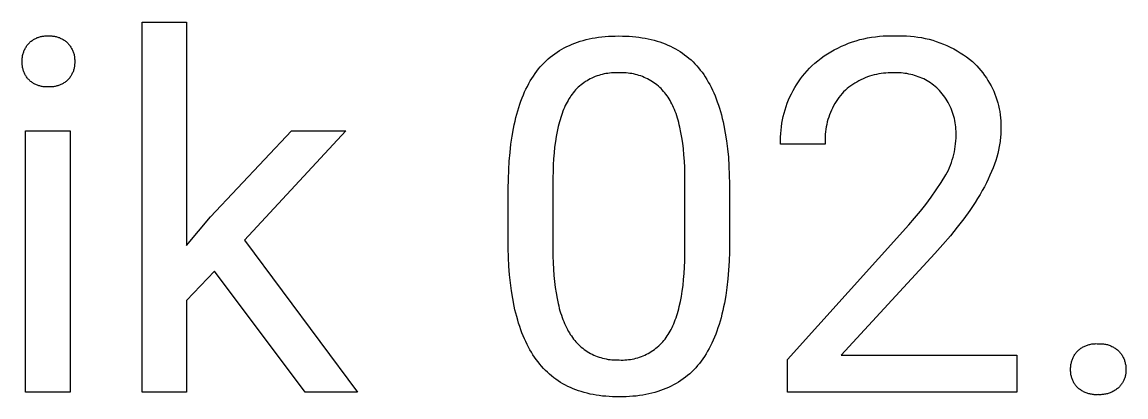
# Model space of a CAD drawing. Header units: millimetres. Extents: x 1348 to 6197, y -150 to 3238.
# Drawn here: x 5182.5 to 5298.7, y 64.2 to 103.7 of the extents above; entities that cross this region are included whole.
import ezdxf

# ---------------------------------------------------------------- set-up
doc = ezdxf.new("R2010")
doc.units = ezdxf.units.MM
doc.header["$MEASUREMENT"] = 0
doc.layers.add('Domyślny', color=7, linetype='Continuous', true_color=0x000000)

msp = doc.modelspace()

# ---------------------------------------------------------------- linework, layer by layer
at = {"layer": 'Domyślny'}
for p, q in [((5195.16, 64.73), (5195.16, 103.71)), ((5195.16, 103.71), (5199.84, 103.71)), ((5199.84, 103.71), (5199.84, 80.17)), ((5182.93, 101.08), (5182.98, 101.16)), ((5182.98, 101.16), (5183.03, 101.24)), ((5183.03, 101.24), (5183.09, 101.32)), ((5183.09, 101.32), (5183.15, 101.39)), ((5183.15, 101.39), (5183.21, 101.46)), ((5183.21, 101.46), (5183.28, 101.53)), ((5183.28, 101.53), (5183.34, 101.59)), ((5183.34, 101.59), (5183.41, 101.65)), ((5183.41, 101.65), (5183.48, 101.71)), ((5183.48, 101.71), (5183.56, 101.76)), ((5183.56, 101.76), (5183.63, 101.81)), ((5183.63, 101.81), (5183.71, 101.86)), ((5183.71, 101.86), (5183.79, 101.91)), ((5183.79, 101.91), (5183.87, 101.95)), ((5183.87, 101.95), (5183.95, 101.99)), ((5183.95, 101.99), (5184.03, 102.03)), ((5184.03, 102.03), (5184.11, 102.07)), ((5184.11, 102.07), (5184.2, 102.1)), ((5184.2, 102.1), (5184.29, 102.13)), ((5184.29, 102.13), (5184.37, 102.16)), ((5184.37, 102.16), (5184.46, 102.18)), ((5184.46, 102.18), (5184.55, 102.2)), ((5184.55, 102.2), (5184.64, 102.22)), ((5184.64, 102.22), (5184.73, 102.23)), ((5184.73, 102.23), (5184.82, 102.24)), ((5184.82, 102.24), (5184.91, 102.25)), ((5184.91, 102.25), (5185, 102.25)), ((5185, 102.25), (5185.09, 102.25)), ((5185.09, 102.25), (5185.18, 102.25)), ((5185.18, 102.25), (5185.28, 102.25)), ((5185.28, 102.25), (5185.37, 102.25)), ((5185.37, 102.25), (5185.46, 102.25)), ((5185.46, 102.25), (5185.55, 102.25)), ((5185.55, 102.25), (5185.64, 102.25)), ((5185.64, 102.25), (5185.73, 102.24)), ((5185.73, 102.24), (5185.82, 102.23)), ((5185.82, 102.23), (5185.91, 102.22)), ((5185.91, 102.22), (5186, 102.2)), ((5186, 102.2), (5186.09, 102.18)), ((5186.09, 102.18), (5186.18, 102.15)), ((5186.18, 102.15), (5186.27, 102.13)), ((5186.27, 102.13), (5186.36, 102.1)), ((5186.36, 102.1), (5186.44, 102.07)), ((5186.44, 102.07), (5186.53, 102.03)), ((5186.53, 102.03), (5186.61, 101.99)), ((5186.61, 101.99), (5186.69, 101.95)), ((5186.69, 101.95), (5186.77, 101.91)), ((5186.77, 101.91), (5186.85, 101.86)), ((5186.85, 101.86), (5186.93, 101.81)), ((5186.93, 101.81), (5187, 101.76)), ((5187, 101.76), (5187.08, 101.71)), ((5187.08, 101.71), (5187.15, 101.65)), ((5187.15, 101.65), (5187.22, 101.59)), ((5187.22, 101.59), (5187.29, 101.53)), ((5187.29, 101.53), (5187.35, 101.46)), ((5187.35, 101.46), (5187.41, 101.39)), ((5187.41, 101.39), (5187.47, 101.32)), ((5187.47, 101.32), (5187.53, 101.24)), ((5187.53, 101.24), (5187.59, 101.16)), ((5187.59, 101.16), (5187.64, 101.08)), ((5239.6, 100.99), (5239.87, 101.13)), ((5239.87, 101.13), (5240.14, 101.26)), ((5240.14, 101.26), (5240.42, 101.38)), ((5240.42, 101.38), (5240.7, 101.49)), ((5240.7, 101.49), (5240.99, 101.59)), ((5240.99, 101.59), (5241.29, 101.69)), ((5241.29, 101.69), (5241.59, 101.78)), ((5241.59, 101.78), (5241.9, 101.86)), ((5241.9, 101.86), (5242.22, 101.93)), ((5242.22, 101.93), (5242.54, 102)), ((5242.54, 102), (5242.87, 102.06)), ((5242.87, 102.06), (5243.21, 102.11)), ((5243.21, 102.11), (5243.55, 102.15)), ((5243.55, 102.15), (5243.9, 102.19)), ((5243.9, 102.19), (5244.25, 102.21)), ((5244.25, 102.21), (5244.61, 102.23)), ((5244.61, 102.23), (5244.97, 102.24)), ((5244.97, 102.24), (5245.35, 102.25)), ((5245.35, 102.25), (5245.72, 102.24)), ((5245.72, 102.24), (5246.08, 102.23)), ((5246.08, 102.23), (5246.44, 102.21)), ((5246.44, 102.21), (5246.79, 102.19)), ((5246.79, 102.19), (5247.13, 102.15)), ((5247.13, 102.15), (5247.47, 102.11)), ((5247.47, 102.11), (5247.8, 102.06)), ((5247.8, 102.06), (5248.13, 102.01)), ((5248.13, 102.01), (5248.45, 101.95)), ((5248.45, 101.95), (5248.76, 101.87)), ((5248.76, 101.87), (5249.07, 101.8)), ((5249.07, 101.8), (5249.37, 101.71)), ((5249.37, 101.71), (5249.67, 101.62)), ((5249.67, 101.62), (5249.95, 101.52)), ((5249.95, 101.52), (5250.24, 101.41)), ((5250.24, 101.41), (5250.52, 101.29)), ((5250.52, 101.29), (5250.79, 101.17)), ((5250.79, 101.17), (5251.05, 101.04)), ((5268.41, 100.98), (5268.79, 101.16)), ((5268.79, 101.16), (5269.17, 101.33)), ((5269.17, 101.33), (5269.55, 101.48)), ((5269.55, 101.48), (5269.95, 101.62)), ((5269.95, 101.62), (5270.34, 101.75)), ((5270.34, 101.75), (5270.74, 101.86)), ((5270.74, 101.86), (5271.15, 101.96)), ((5271.15, 101.96), (5271.55, 102.04)), ((5271.55, 102.04), (5271.96, 102.12)), ((5271.96, 102.12), (5272.37, 102.17)), ((5272.37, 102.17), (5272.79, 102.22)), ((5272.79, 102.22), (5273.2, 102.25)), ((5273.2, 102.25), (5273.62, 102.26)), ((5273.62, 102.26), (5274.04, 102.26)), ((5274.04, 102.26), (5274.45, 102.25)), ((5274.45, 102.25), (5274.85, 102.26)), ((5274.85, 102.26), (5275.25, 102.26)), ((5275.25, 102.26), (5275.65, 102.25)), ((5275.65, 102.25), (5276.05, 102.23)), ((5276.05, 102.23), (5276.44, 102.19)), ((5276.44, 102.19), (5276.84, 102.13)), ((5276.84, 102.13), (5277.23, 102.07)), ((5277.23, 102.07), (5277.62, 101.99)), ((5277.62, 101.99), (5278.01, 101.9)), ((5278.01, 101.9), (5278.4, 101.79)), ((5278.4, 101.79), (5278.78, 101.67)), ((5278.78, 101.67), (5279.15, 101.54)), ((5279.15, 101.54), (5279.52, 101.39)), ((5279.52, 101.39), (5279.89, 101.24)), ((5279.89, 101.24), (5280.25, 101.07)), ((5182.53, 99.92), (5182.54, 100.02)), ((5182.54, 100.02), (5182.56, 100.11)), ((5182.56, 100.11), (5182.57, 100.2)), ((5182.57, 100.2), (5182.6, 100.3)), ((5182.6, 100.3), (5182.62, 100.39)), ((5182.62, 100.39), (5182.65, 100.48)), ((5182.65, 100.48), (5182.68, 100.57)), ((5182.68, 100.57), (5182.71, 100.66)), ((5182.71, 100.66), (5182.75, 100.75)), ((5182.75, 100.75), (5182.79, 100.83)), ((5182.79, 100.83), (5182.83, 100.92)), ((5182.83, 100.92), (5182.88, 101)), ((5182.88, 101), (5182.93, 101.08)), ((5187.64, 101.08), (5187.69, 101)), ((5187.69, 101), (5187.73, 100.92)), ((5187.73, 100.92), (5187.78, 100.83)), ((5187.78, 100.83), (5187.82, 100.75)), ((5187.82, 100.75), (5187.86, 100.66)), ((5187.86, 100.66), (5187.89, 100.57)), ((5187.89, 100.57), (5187.92, 100.48)), ((5187.92, 100.48), (5187.95, 100.39)), ((5187.95, 100.39), (5187.98, 100.3)), ((5187.98, 100.3), (5188, 100.2)), ((5188, 100.2), (5188.02, 100.11)), ((5188.02, 100.11), (5188.03, 100.02)), ((5188.03, 100.02), (5188.04, 99.92)), ((5237.91, 99.83), (5238.13, 100.02)), ((5238.13, 100.02), (5238.36, 100.2)), ((5238.36, 100.2), (5238.6, 100.37)), ((5238.6, 100.37), (5238.84, 100.54)), ((5238.84, 100.54), (5239.09, 100.7)), ((5239.09, 100.7), (5239.34, 100.85)), ((5239.34, 100.85), (5239.6, 100.99)), ((5251.05, 101.04), (5251.31, 100.9)), ((5251.31, 100.9), (5251.56, 100.75)), ((5251.56, 100.75), (5251.81, 100.6)), ((5251.81, 100.6), (5252.05, 100.44)), ((5252.05, 100.44), (5252.28, 100.27)), ((5252.28, 100.27), (5252.51, 100.1)), ((5252.51, 100.1), (5252.73, 99.91)), ((5266.64, 99.9), (5266.98, 100.14)), ((5266.98, 100.14), (5267.33, 100.37)), ((5267.33, 100.37), (5267.68, 100.58)), ((5267.68, 100.58), (5268.04, 100.79)), ((5268.04, 100.79), (5268.41, 100.98)), ((5280.25, 101.07), (5280.61, 100.88)), ((5280.61, 100.88), (5280.96, 100.69)), ((5280.96, 100.69), (5281.3, 100.48)), ((5281.3, 100.48), (5281.63, 100.26)), ((5281.63, 100.26), (5281.96, 100.04)), ((5281.96, 100.04), (5282.28, 99.8)), ((5182.51, 99.64), (5182.52, 99.73)), ((5182.51, 99.54), (5182.51, 99.64)), ((5182.51, 99.45), (5182.51, 99.54)), ((5182.51, 99.36), (5182.51, 99.45)), ((5182.52, 99.27), (5182.51, 99.36)), ((5182.52, 99.83), (5182.53, 99.92)), ((5182.52, 99.73), (5182.52, 99.83)), ((5182.53, 99.18), (5182.52, 99.27)), ((5182.54, 99.09), (5182.53, 99.18)), ((5182.55, 99), (5182.54, 99.09)), ((5182.57, 98.92), (5182.55, 99)), ((5182.59, 98.83), (5182.57, 98.92)), ((5182.61, 98.74), (5182.59, 98.83)), ((5187.99, 98.83), (5187.96, 98.74)), ((5188.01, 98.91), (5187.99, 98.83)), ((5188.02, 99), (5188.01, 98.91)), ((5188.04, 99.09), (5188.02, 99)), ((5188.04, 99.92), (5188.05, 99.83)), ((5188.05, 99.18), (5188.04, 99.09)), ((5188.05, 99.83), (5188.06, 99.73)), ((5188.06, 99.36), (5188.05, 99.27)), ((5188.05, 99.27), (5188.05, 99.18)), ((5188.06, 99.73), (5188.06, 99.64)), ((5188.06, 99.64), (5188.06, 99.54)), ((5188.06, 99.54), (5188.06, 99.45)), ((5188.06, 99.45), (5188.06, 99.36)), ((5236.89, 98.77), (5237.08, 98.99)), ((5237.08, 98.99), (5237.28, 99.21)), ((5237.28, 99.21), (5237.48, 99.43)), ((5237.48, 99.43), (5237.69, 99.63)), ((5237.69, 99.63), (5237.91, 99.83)), ((5252.73, 99.91), (5252.95, 99.72)), ((5252.95, 99.72), (5253.16, 99.53)), ((5253.16, 99.53), (5253.36, 99.32)), ((5253.36, 99.32), (5253.56, 99.11)), ((5253.56, 99.11), (5253.75, 98.89)), ((5253.75, 98.89), (5253.93, 98.66)), ((5265.17, 98.58), (5265.42, 98.85)), ((5265.42, 98.85), (5265.67, 99.11)), ((5265.67, 99.11), (5265.99, 99.38)), ((5265.99, 99.38), (5266.31, 99.64)), ((5266.31, 99.64), (5266.64, 99.9)), ((5282.28, 99.8), (5282.59, 99.55)), ((5282.59, 99.55), (5282.82, 99.32)), ((5282.82, 99.32), (5283.05, 99.1)), ((5283.05, 99.1), (5283.26, 98.86)), ((5283.26, 98.86), (5283.47, 98.61)), ((5182.63, 98.65), (5182.61, 98.74)), ((5182.66, 98.57), (5182.63, 98.65)), ((5182.69, 98.48), (5182.66, 98.57)), ((5182.73, 98.4), (5182.69, 98.48)), ((5182.76, 98.32), (5182.73, 98.4)), ((5182.8, 98.24), (5182.76, 98.32)), ((5182.85, 98.16), (5182.8, 98.24)), ((5182.89, 98.08), (5182.85, 98.16)), ((5182.94, 98), (5182.89, 98.08)), ((5182.99, 97.93), (5182.94, 98)), ((5183.04, 97.85), (5182.99, 97.93)), ((5183.09, 97.78), (5183.04, 97.85)), ((5183.15, 97.71), (5183.09, 97.78)), ((5183.21, 97.65), (5183.15, 97.71)), ((5183.28, 97.58), (5183.21, 97.65)), ((5187.35, 97.65), (5187.29, 97.58)), ((5187.41, 97.71), (5187.35, 97.65)), ((5187.47, 97.78), (5187.41, 97.71)), ((5187.53, 97.85), (5187.47, 97.78)), ((5187.58, 97.93), (5187.53, 97.85)), ((5187.63, 98), (5187.58, 97.93)), ((5187.68, 98.08), (5187.63, 98)), ((5187.72, 98.16), (5187.68, 98.08)), ((5187.76, 98.24), (5187.72, 98.16)), ((5187.8, 98.32), (5187.76, 98.24)), ((5187.84, 98.4), (5187.8, 98.32)), ((5187.88, 98.48), (5187.84, 98.4)), ((5187.91, 98.57), (5187.88, 98.48)), ((5187.94, 98.65), (5187.91, 98.57)), ((5187.96, 98.74), (5187.94, 98.65)), ((5236.02, 97.51), (5236.19, 97.77)), ((5236.19, 97.77), (5236.35, 98.03)), ((5236.35, 98.03), (5236.53, 98.29)), ((5236.53, 98.29), (5236.71, 98.53)), ((5236.71, 98.53), (5236.89, 98.77)), ((5242.17, 97.64), (5242.01, 97.54)), ((5242.34, 97.73), (5242.17, 97.64)), ((5242.52, 97.82), (5242.34, 97.73)), ((5242.7, 97.9), (5242.52, 97.82)), ((5242.87, 97.97), (5242.7, 97.9)), ((5243.06, 98.04), (5242.87, 97.97)), ((5243.24, 98.1), (5243.06, 98.04)), ((5243.43, 98.15), (5243.24, 98.1)), ((5243.61, 98.2), (5243.43, 98.15)), ((5243.8, 98.25), (5243.61, 98.2)), ((5243.99, 98.28), (5243.8, 98.25)), ((5244.19, 98.31), (5243.99, 98.28)), ((5244.38, 98.33), (5244.19, 98.31)), ((5244.57, 98.35), (5244.38, 98.33)), ((5244.77, 98.36), (5244.57, 98.35)), ((5244.96, 98.36), (5244.77, 98.36)), ((5245.15, 98.36), (5244.96, 98.36)), ((5245.35, 98.35), (5245.15, 98.36)), ((5245.54, 98.36), (5245.35, 98.35)), ((5245.74, 98.36), (5245.54, 98.36)), ((5245.93, 98.36), (5245.74, 98.36)), ((5246.13, 98.35), (5245.93, 98.36)), ((5246.32, 98.33), (5246.13, 98.35)), ((5246.52, 98.31), (5246.32, 98.33)), ((5246.71, 98.28), (5246.52, 98.31)), ((5246.9, 98.25), (5246.71, 98.28)), ((5247.09, 98.2), (5246.9, 98.25)), ((5247.28, 98.15), (5247.09, 98.2)), ((5247.47, 98.1), (5247.28, 98.15)), ((5247.66, 98.04), (5247.47, 98.1)), ((5247.84, 97.97), (5247.66, 98.04)), ((5248.02, 97.89), (5247.84, 97.97)), ((5248.2, 97.81), (5248.02, 97.89)), ((5248.37, 97.73), (5248.2, 97.81)), ((5248.55, 97.63), (5248.37, 97.73)), ((5253.93, 98.66), (5254.11, 98.42)), ((5254.11, 98.42), (5254.29, 98.18)), ((5254.29, 98.18), (5254.45, 97.93)), ((5254.45, 97.93), (5254.62, 97.67)), ((5254.62, 97.67), (5254.77, 97.4)), ((5264.27, 97.43), (5264.48, 97.73)), ((5264.48, 97.73), (5264.7, 98.02)), ((5264.7, 98.02), (5264.93, 98.3)), ((5264.93, 98.3), (5265.17, 98.58)), ((5270.84, 97.64), (5270.62, 97.52)), ((5271.07, 97.74), (5270.84, 97.64)), ((5271.3, 97.84), (5271.07, 97.74)), ((5271.53, 97.93), (5271.3, 97.84)), ((5271.76, 98.01), (5271.53, 97.93)), ((5272, 98.08), (5271.76, 98.01)), ((5272.24, 98.14), (5272, 98.08)), ((5272.48, 98.2), (5272.24, 98.14)), ((5272.72, 98.25), (5272.48, 98.2)), ((5272.97, 98.29), (5272.72, 98.25)), ((5273.21, 98.32), (5272.97, 98.29)), ((5273.46, 98.34), (5273.21, 98.32)), ((5273.71, 98.36), (5273.46, 98.34)), ((5273.96, 98.36), (5273.71, 98.36)), ((5274.2, 98.36), (5273.96, 98.36)), ((5274.45, 98.35), (5274.2, 98.36)), ((5274.66, 98.36), (5274.45, 98.35)), ((5274.86, 98.35), (5274.66, 98.36)), ((5275.07, 98.35), (5274.86, 98.35)), ((5275.28, 98.33), (5275.07, 98.35)), ((5275.48, 98.31), (5275.28, 98.33)), ((5275.69, 98.28), (5275.48, 98.31)), ((5275.89, 98.24), (5275.69, 98.28)), ((5276.09, 98.2), (5275.89, 98.24)), ((5276.29, 98.15), (5276.09, 98.2)), ((5276.49, 98.1), (5276.29, 98.15)), ((5276.69, 98.03), (5276.49, 98.1)), ((5276.88, 97.96), (5276.69, 98.03)), ((5277.08, 97.89), (5276.88, 97.96)), ((5277.27, 97.8), (5277.08, 97.89)), ((5277.45, 97.72), (5277.27, 97.8)), ((5277.64, 97.62), (5277.45, 97.72)), ((5283.47, 98.61), (5283.67, 98.36)), ((5283.67, 98.36), (5283.87, 98.1)), ((5283.87, 98.1), (5284.05, 97.84)), ((5284.05, 97.84), (5284.22, 97.57)), ((5183.34, 97.52), (5183.28, 97.58)), ((5183.41, 97.47), (5183.34, 97.52)), ((5183.49, 97.41), (5183.41, 97.47)), ((5183.56, 97.36), (5183.49, 97.41)), ((5183.63, 97.31), (5183.56, 97.36)), ((5183.71, 97.26), (5183.63, 97.31)), ((5183.79, 97.21), (5183.71, 97.26)), ((5183.87, 97.17), (5183.79, 97.21)), ((5183.95, 97.13), (5183.87, 97.17)), ((5184.03, 97.09), (5183.95, 97.13)), ((5184.12, 97.06), (5184.03, 97.09)), ((5184.2, 97.03), (5184.12, 97.06)), ((5184.29, 97), (5184.2, 97.03)), ((5184.38, 96.98), (5184.29, 97)), ((5184.47, 96.95), (5184.38, 96.98)), ((5184.55, 96.93), (5184.47, 96.95)), ((5184.64, 96.92), (5184.55, 96.93)), ((5184.73, 96.9), (5184.64, 96.92)), ((5184.82, 96.89), (5184.73, 96.9)), ((5184.91, 96.89), (5184.82, 96.89)), ((5185, 96.88), (5184.91, 96.89)), ((5185.09, 96.88), (5185, 96.88)), ((5185.18, 96.88), (5185.09, 96.88)), ((5185.28, 96.89), (5185.18, 96.88)), ((5185.37, 96.88), (5185.28, 96.89)), ((5185.46, 96.88), (5185.37, 96.88)), ((5185.55, 96.88), (5185.46, 96.88)), ((5185.64, 96.89), (5185.55, 96.88)), ((5185.73, 96.89), (5185.64, 96.89)), ((5185.82, 96.9), (5185.73, 96.89)), ((5185.91, 96.92), (5185.82, 96.9)), ((5186, 96.93), (5185.91, 96.92)), ((5186.09, 96.95), (5186, 96.93)), ((5186.18, 96.98), (5186.09, 96.95)), ((5186.27, 97), (5186.18, 96.98)), ((5186.35, 97.03), (5186.27, 97)), ((5186.44, 97.06), (5186.35, 97.03)), ((5186.52, 97.1), (5186.44, 97.06)), ((5186.6, 97.13), (5186.52, 97.1)), ((5186.69, 97.17), (5186.6, 97.13)), ((5186.77, 97.21), (5186.69, 97.17)), ((5186.85, 97.26), (5186.77, 97.21)), ((5186.92, 97.31), (5186.85, 97.26)), ((5187, 97.36), (5186.92, 97.31)), ((5187.07, 97.41), (5187, 97.36)), ((5187.15, 97.47), (5187.07, 97.41)), ((5187.22, 97.52), (5187.15, 97.47)), ((5187.29, 97.58), (5187.22, 97.52)), ((5235.43, 96.35), (5235.57, 96.65)), ((5235.57, 96.65), (5235.72, 96.94)), ((5235.72, 96.94), (5235.87, 97.23)), ((5235.87, 97.23), (5236.02, 97.51)), ((5240.8, 96.56), (5240.67, 96.42)), ((5240.94, 96.7), (5240.8, 96.56)), ((5241.08, 96.84), (5240.94, 96.7)), ((5241.22, 96.97), (5241.08, 96.84)), ((5241.37, 97.09), (5241.22, 96.97)), ((5241.53, 97.21), (5241.37, 97.09)), ((5241.68, 97.33), (5241.53, 97.21)), ((5241.84, 97.44), (5241.68, 97.33)), ((5242.01, 97.54), (5241.84, 97.44)), ((5248.72, 97.54), (5248.55, 97.63)), ((5248.88, 97.43), (5248.72, 97.54)), ((5249.04, 97.32), (5248.88, 97.43)), ((5249.2, 97.21), (5249.04, 97.32)), ((5249.36, 97.09), (5249.2, 97.21)), ((5249.51, 96.96), (5249.36, 97.09)), ((5249.65, 96.83), (5249.51, 96.96)), ((5249.79, 96.7), (5249.65, 96.83)), ((5249.93, 96.56), (5249.79, 96.7)), ((5250.06, 96.41), (5249.93, 96.56)), ((5254.77, 97.4), (5254.93, 97.13)), ((5254.93, 97.13), (5255.07, 96.84)), ((5255.07, 96.84), (5255.21, 96.55)), ((5255.21, 96.55), (5255.35, 96.25)), ((5263.53, 96.17), (5263.7, 96.49)), ((5263.7, 96.49), (5263.88, 96.81)), ((5263.88, 96.81), (5264.07, 97.12)), ((5264.07, 97.12), (5264.27, 97.43)), ((5269.2, 96.54), (5269.02, 96.37)), ((5269.39, 96.7), (5269.2, 96.54)), ((5269.58, 96.86), (5269.39, 96.7)), ((5269.78, 97), (5269.58, 96.86)), ((5269.98, 97.14), (5269.78, 97)), ((5270.19, 97.28), (5269.98, 97.14)), ((5270.41, 97.4), (5270.19, 97.28)), ((5270.62, 97.52), (5270.41, 97.4)), ((5277.82, 97.52), (5277.64, 97.62)), ((5277.99, 97.41), (5277.82, 97.52)), ((5278.17, 97.3), (5277.99, 97.41)), ((5278.33, 97.18), (5278.17, 97.3)), ((5278.5, 97.05), (5278.33, 97.18)), ((5278.66, 96.92), (5278.5, 97.05)), ((5278.82, 96.79), (5278.66, 96.92)), ((5278.97, 96.65), (5278.82, 96.79)), ((5279.11, 96.5), (5278.97, 96.65)), ((5279.26, 96.33), (5279.11, 96.5)), ((5284.22, 97.57), (5284.38, 97.29)), ((5284.38, 97.29), (5284.54, 97.01)), ((5284.54, 97.01), (5284.68, 96.72)), ((5284.68, 96.72), (5284.82, 96.43)), ((5234.93, 95.07), (5235.04, 95.4)), ((5235.04, 95.4), (5235.17, 95.72)), ((5235.17, 95.72), (5235.3, 96.04)), ((5235.3, 96.04), (5235.43, 96.35)), ((5240, 95.47), (5239.9, 95.29)), ((5240.1, 95.64), (5240, 95.47)), ((5240.21, 95.8), (5240.1, 95.64)), ((5240.31, 95.96), (5240.21, 95.8)), ((5240.43, 96.12), (5240.31, 95.96)), ((5240.55, 96.27), (5240.43, 96.12)), ((5240.67, 96.42), (5240.55, 96.27)), ((5250.19, 96.26), (5250.06, 96.41)), ((5250.31, 96.11), (5250.19, 96.26)), ((5250.43, 95.95), (5250.31, 96.11)), ((5250.54, 95.79), (5250.43, 95.95)), ((5250.64, 95.63), (5250.54, 95.79)), ((5250.74, 95.46), (5250.64, 95.63)), ((5250.84, 95.28), (5250.74, 95.46)), ((5255.35, 96.25), (5255.48, 95.95)), ((5255.48, 95.95), (5255.6, 95.63)), ((5255.6, 95.63), (5255.72, 95.31)), ((5263.09, 95.17), (5263.23, 95.51)), ((5263.23, 95.51), (5263.37, 95.84)), ((5263.37, 95.84), (5263.53, 96.17)), ((5268.23, 95.34), (5268.09, 95.12)), ((5268.37, 95.56), (5268.23, 95.34)), ((5268.52, 95.77), (5268.37, 95.56)), ((5268.68, 95.98), (5268.52, 95.77)), ((5268.85, 96.18), (5268.68, 95.98)), ((5269.02, 96.37), (5268.85, 96.18)), ((5279.41, 96.16), (5279.26, 96.33)), ((5279.55, 95.98), (5279.41, 96.16)), ((5279.68, 95.8), (5279.55, 95.98)), ((5279.8, 95.61), (5279.68, 95.8)), ((5279.92, 95.42), (5279.8, 95.61)), ((5280.03, 95.23), (5279.92, 95.42)), ((5284.82, 96.43), (5284.94, 96.13)), ((5284.94, 96.13), (5285.05, 95.83)), ((5285.05, 95.83), (5285.15, 95.53)), ((5285.15, 95.53), (5285.25, 95.22)), ((5234.6, 94.02), (5234.71, 94.37)), ((5234.71, 94.37), (5234.81, 94.72)), ((5234.81, 94.72), (5234.93, 95.07)), ((5239.46, 94.32), (5239.38, 94.1)), ((5239.54, 94.52), (5239.46, 94.32)), ((5239.63, 94.72), (5239.54, 94.52)), ((5239.71, 94.92), (5239.63, 94.72)), ((5239.81, 95.11), (5239.71, 94.92)), ((5239.9, 95.29), (5239.81, 95.11)), ((5250.94, 95.09), (5250.84, 95.28)), ((5251.03, 94.9), (5250.94, 95.09)), ((5251.12, 94.7), (5251.03, 94.9)), ((5251.21, 94.49), (5251.12, 94.7)), ((5251.29, 94.28), (5251.21, 94.49)), ((5251.37, 94.07), (5251.29, 94.28)), ((5255.72, 95.31), (5255.84, 94.97)), ((5255.84, 94.97), (5255.95, 94.63)), ((5255.95, 94.63), (5256.05, 94.28)), ((5256.05, 94.28), (5256.15, 93.93)), ((5262.75, 94.12), (5262.85, 94.48)), ((5262.85, 94.48), (5262.97, 94.82)), ((5262.97, 94.82), (5263.09, 95.17)), ((5267.63, 94.18), (5267.54, 93.94)), ((5267.74, 94.42), (5267.63, 94.18)), ((5267.85, 94.66), (5267.74, 94.42)), ((5267.97, 94.89), (5267.85, 94.66)), ((5268.09, 95.12), (5267.97, 94.89)), ((5280.14, 95.03), (5280.03, 95.23)), ((5280.24, 94.83), (5280.14, 95.03)), ((5280.33, 94.62), (5280.24, 94.83)), ((5280.42, 94.41), (5280.33, 94.62)), ((5280.49, 94.2), (5280.42, 94.41)), ((5280.57, 93.99), (5280.49, 94.2)), ((5285.25, 95.22), (5285.33, 94.91)), ((5285.33, 94.91), (5285.4, 94.59)), ((5285.4, 94.59), (5285.46, 94.28)), ((5285.46, 94.28), (5285.5, 93.96)), ((5234.33, 92.89), (5234.42, 93.27)), ((5234.42, 93.27), (5234.51, 93.65)), ((5234.51, 93.65), (5234.6, 94.02)), ((5239.09, 93.2), (5239.03, 92.96)), ((5239.16, 93.43), (5239.09, 93.2)), ((5239.23, 93.66), (5239.16, 93.43)), ((5239.3, 93.89), (5239.23, 93.66)), ((5239.38, 94.1), (5239.3, 93.89)), ((5251.45, 93.84), (5251.37, 94.07)), ((5251.52, 93.61), (5251.45, 93.84)), ((5251.59, 93.38), (5251.52, 93.61)), ((5251.66, 93.13), (5251.59, 93.38)), ((5251.72, 92.88), (5251.66, 93.13)), ((5256.15, 93.93), (5256.24, 93.56)), ((5256.24, 93.56), (5256.33, 93.19)), ((5256.33, 93.19), (5256.41, 92.81)), ((5262.47, 92.69), (5262.52, 93.05)), ((5262.52, 93.05), (5262.59, 93.41)), ((5262.59, 93.41), (5262.67, 93.77)), ((5262.67, 93.77), (5262.75, 94.12)), ((5267.3, 93.19), (5267.24, 92.94)), ((5267.37, 93.45), (5267.3, 93.19)), ((5267.45, 93.69), (5267.37, 93.45)), ((5267.54, 93.94), (5267.45, 93.69)), ((5280.63, 93.77), (5280.57, 93.99)), ((5280.68, 93.56), (5280.63, 93.77)), ((5280.73, 93.34), (5280.68, 93.56)), ((5280.77, 93.11), (5280.73, 93.34)), ((5280.81, 92.89), (5280.77, 93.11)), ((5285.5, 93.96), (5285.54, 93.64)), ((5285.54, 93.64), (5285.57, 93.32)), ((5285.57, 93.32), (5285.58, 93)), ((5285.58, 93), (5285.59, 92.68)), ((5182.89, 64.73), (5182.89, 92.26)), ((5182.89, 92.26), (5187.58, 92.26)), ((5187.58, 92.26), (5187.58, 64.73)), ((5202.35, 83.2), (5210.89, 92.26)), ((5216.59, 92.26), (5205.92, 80.76)), ((5210.89, 92.26), (5216.59, 92.26)), ((5234.11, 91.69), (5234.25, 92.5)), ((5234.25, 92.5), (5234.33, 92.89)), ((5238.85, 92.2), (5238.75, 91.67)), ((5238.97, 92.71), (5238.85, 92.2)), ((5239.03, 92.96), (5238.97, 92.71)), ((5251.78, 92.63), (5251.72, 92.88)), ((5251.89, 92.1), (5251.78, 92.63)), ((5251.99, 91.55), (5251.89, 92.1)), ((5256.41, 92.81), (5256.56, 92.02)), ((5256.56, 92.02), (5256.69, 91.2)), ((5262.39, 91.6), (5262.4, 91.97)), ((5262.4, 91.97), (5262.43, 92.33)), ((5262.43, 92.33), (5262.47, 92.69)), ((5267.09, 91.91), (5267.07, 91.65)), ((5267.11, 92.17), (5267.09, 91.91)), ((5267.15, 92.43), (5267.11, 92.17)), ((5267.19, 92.69), (5267.15, 92.43)), ((5267.24, 92.94), (5267.19, 92.69)), ((5280.83, 92.67), (5280.81, 92.89)), ((5280.85, 92.44), (5280.83, 92.67)), ((5280.86, 92.22), (5280.85, 92.44)), ((5280.87, 91.99), (5280.86, 92.22)), ((5280.86, 91.77), (5280.87, 91.99)), ((5285.56, 91.84), (5285.55, 91.66)), ((5285.57, 92.01), (5285.56, 91.84)), ((5285.58, 92.18), (5285.57, 92.01)), ((5285.59, 92.68), (5285.58, 92.35)), ((5285.58, 92.35), (5285.58, 92.18)), ((5233.89, 89.98), (5233.99, 90.85)), ((5233.99, 90.85), (5234.11, 91.69)), ((5238.67, 91.12), (5238.59, 90.54)), ((5238.75, 91.67), (5238.67, 91.12)), ((5252.08, 90.97), (5251.99, 91.55)), ((5252.15, 90.36), (5252.08, 90.97)), ((5256.69, 91.2), (5256.79, 90.35)), ((5262.38, 91.24), (5262.39, 91.6)), ((5262.39, 90.87), (5262.38, 91.24)), ((5267.08, 90.87), (5262.39, 90.87)), ((5267.07, 91.65), (5267.07, 91.39)), ((5267.07, 91.39), (5267.07, 91.13)), ((5267.07, 91.13), (5267.08, 90.87)), ((5280.78, 90.61), (5280.81, 90.9)), ((5280.81, 90.9), (5280.84, 91.19)), ((5280.84, 91.19), (5280.86, 91.48)), ((5280.86, 91.48), (5280.86, 91.77)), ((5285.47, 90.96), (5285.41, 90.6)), ((5285.49, 91.14), (5285.47, 90.96)), ((5285.52, 91.31), (5285.49, 91.14)), ((5285.53, 91.49), (5285.52, 91.31)), ((5285.55, 91.66), (5285.53, 91.49)), ((5233.81, 89.08), (5233.89, 89.98)), ((5238.53, 89.94), (5238.48, 89.32)), ((5238.59, 90.54), (5238.53, 89.94)), ((5252.21, 89.73), (5252.15, 90.36)), ((5252.25, 89.07), (5252.21, 89.73)), ((5256.79, 90.35), (5256.88, 89.47)), ((5280.55, 89.48), (5280.62, 89.76)), ((5280.62, 89.76), (5280.68, 90.04)), ((5280.68, 90.04), (5280.74, 90.33)), ((5280.74, 90.33), (5280.78, 90.61)), ((5285.25, 89.87), (5285.14, 89.5)), ((5285.33, 90.24), (5285.25, 89.87)), ((5285.41, 90.6), (5285.33, 90.24)), ((5233.76, 88.14), (5233.81, 89.08)), ((5238.44, 88.67), (5238.42, 88)), ((5238.48, 89.32), (5238.44, 88.67)), ((5252.29, 88.39), (5252.25, 89.07)), ((5252.31, 87.69), (5252.29, 88.39)), ((5256.88, 89.47), (5256.94, 88.55)), ((5256.94, 88.55), (5256.98, 87.61)), ((5280.05, 88.12), (5280.17, 88.39)), ((5280.17, 88.39), (5280.27, 88.66)), ((5280.27, 88.66), (5280.37, 88.93)), ((5280.37, 88.93), (5280.46, 89.2)), ((5280.46, 89.2), (5280.55, 89.48)), ((5284.76, 88.36), (5284.6, 87.97)), ((5284.9, 88.74), (5284.76, 88.36)), ((5285.03, 89.12), (5284.9, 88.74)), ((5285.14, 89.5), (5285.03, 89.12)), ((5233.73, 87.17), (5233.76, 88.14)), ((5238.42, 88), (5238.4, 87.31)), ((5238.4, 87.31), (5238.4, 79.82)), ((5252.31, 86.96), (5252.31, 87.69)), ((5256.98, 87.61), (5257, 86.63)), ((5279.3, 86.81), (5279.79, 87.61)), ((5279.79, 87.61), (5279.92, 87.86)), ((5279.92, 87.86), (5280.05, 88.12)), ((5284.25, 87.18), (5284.05, 86.78)), ((5284.43, 87.58), (5284.25, 87.18)), ((5284.6, 87.97), (5284.43, 87.58)), ((5233.71, 86.17), (5233.73, 87.17)), ((5233.71, 79.89), (5233.71, 86.17)), ((5252.31, 79.28), (5252.31, 86.96)), ((5257, 86.63), (5257, 80.53)), ((5278.25, 85.26), (5278.78, 86.03)), ((5278.78, 86.03), (5279.3, 86.81)), ((5283.84, 86.38), (5283.62, 85.97)), ((5284.05, 86.78), (5283.84, 86.38)), ((5277.69, 84.52), (5278.25, 85.26)), ((5283.13, 85.14), (5282.87, 84.72)), ((5283.38, 85.56), (5283.13, 85.14)), ((5283.62, 85.97), (5283.38, 85.56)), ((5276.5, 83.07), (5277.1, 83.79)), ((5277.1, 83.79), (5277.69, 84.52)), ((5282.3, 83.87), (5281.67, 83)), ((5282.59, 84.3), (5282.3, 83.87)), ((5282.87, 84.72), (5282.59, 84.3)), ((5199.84, 80.17), (5202.35, 83.2)), ((5275.87, 82.38), (5276.5, 83.07)), ((5281.67, 83), (5280.99, 82.12)), ((5263.1, 68.17), (5275.87, 82.38)), ((5280.99, 82.12), (5280.26, 81.22)), ((5205.92, 80.76), (5217.83, 64.73)), ((5257, 80.53), (5256.99, 79.51)), ((5279.48, 80.3), (5278.63, 79.36)), ((5280.26, 81.22), (5279.48, 80.3)), ((5233.74, 78.93), (5233.71, 79.89)), ((5238.4, 79.82), (5238.41, 79.08)), ((5238.41, 79.08), (5238.43, 78.37)), ((5252.3, 78.57), (5252.31, 79.28)), ((5256.99, 79.51), (5256.96, 78.53)), ((5278.63, 79.36), (5268.75, 68.63)), ((5233.78, 78), (5233.74, 78.93)), ((5233.85, 77.1), (5233.78, 78)), ((5238.43, 78.37), (5238.47, 77.69)), ((5252.23, 77.23), (5252.27, 77.89)), ((5252.27, 77.89), (5252.3, 78.57)), ((5256.96, 78.53), (5256.9, 77.58)), ((5202.78, 77.48), (5199.84, 74.4)), ((5212.33, 64.73), (5202.78, 77.48)), ((5233.94, 76.24), (5233.85, 77.1)), ((5238.47, 77.69), (5238.51, 77.02)), ((5238.51, 77.02), (5238.57, 76.39)), ((5252.17, 76.59), (5252.23, 77.23)), ((5256.9, 77.58), (5256.83, 76.67)), ((5234.05, 75.4), (5233.94, 76.24)), ((5238.57, 76.39), (5238.65, 75.77)), ((5238.65, 75.77), (5238.74, 75.19)), ((5252.03, 75.39), (5252.11, 75.98)), ((5252.11, 75.98), (5252.17, 76.59)), ((5256.73, 75.78), (5256.61, 74.93)), ((5256.83, 76.67), (5256.73, 75.78)), ((5199.84, 74.4), (5199.84, 64.73)), ((5234.18, 74.59), (5234.05, 75.4)), ((5234.33, 73.81), (5234.18, 74.59)), ((5238.74, 75.19), (5238.84, 74.62)), ((5238.84, 74.62), (5238.95, 74.08)), ((5251.83, 74.28), (5251.94, 74.82)), ((5251.94, 74.82), (5252.03, 75.39)), ((5256.61, 74.93), (5256.46, 74.12)), ((5234.41, 73.43), (5234.33, 73.81)), ((5234.5, 73.06), (5234.41, 73.43)), ((5238.95, 74.08), (5239.02, 73.82)), ((5239.02, 73.82), (5239.08, 73.57)), ((5239.08, 73.57), (5239.15, 73.32)), ((5239.15, 73.32), (5239.22, 73.08)), ((5251.52, 73.04), (5251.59, 73.27)), ((5251.59, 73.27), (5251.66, 73.52)), ((5251.66, 73.52), (5251.72, 73.77)), ((5251.72, 73.77), (5251.83, 74.28)), ((5256.3, 73.33), (5256.21, 72.95)), ((5256.38, 73.72), (5256.3, 73.33)), ((5256.46, 74.12), (5256.38, 73.72)), ((5234.6, 72.7), (5234.5, 73.06)), ((5234.7, 72.34), (5234.6, 72.7)), ((5234.8, 72), (5234.7, 72.34)), ((5239.22, 73.08), (5239.3, 72.84)), ((5239.3, 72.84), (5239.38, 72.61)), ((5239.38, 72.61), (5239.46, 72.39)), ((5239.46, 72.39), (5239.55, 72.17)), ((5239.55, 72.17), (5239.64, 71.96)), ((5251.13, 71.94), (5251.21, 72.15)), ((5251.21, 72.15), (5251.29, 72.36)), ((5251.29, 72.36), (5251.37, 72.58)), ((5251.37, 72.58), (5251.45, 72.8)), ((5251.45, 72.8), (5251.52, 73.04)), ((5256.01, 72.22), (5255.9, 71.87)), ((5256.11, 72.58), (5256.01, 72.22)), ((5256.21, 72.95), (5256.11, 72.58)), ((5234.91, 71.66), (5234.8, 72)), ((5235.03, 71.32), (5234.91, 71.66)), ((5235.15, 71), (5235.03, 71.32)), ((5235.28, 70.68), (5235.15, 71)), ((5239.64, 71.96), (5239.73, 71.75)), ((5239.73, 71.75), (5239.83, 71.55)), ((5239.83, 71.55), (5239.93, 71.36)), ((5239.93, 71.36), (5240.03, 71.17)), ((5240.03, 71.17), (5240.14, 70.99)), ((5240.14, 70.99), (5240.24, 70.82)), ((5250.55, 70.83), (5250.66, 71)), ((5250.66, 71), (5250.76, 71.17)), ((5250.76, 71.17), (5250.85, 71.36)), ((5250.85, 71.36), (5250.95, 71.54)), ((5250.95, 71.54), (5251.04, 71.74)), ((5251.04, 71.74), (5251.13, 71.94)), ((5255.67, 71.18), (5255.55, 70.85)), ((5255.79, 71.52), (5255.67, 71.18)), ((5255.9, 71.87), (5255.79, 71.52)), ((5235.41, 70.37), (5235.28, 70.68)), ((5235.54, 70.07), (5235.41, 70.37)), ((5235.69, 69.78), (5235.54, 70.07)), ((5235.83, 69.49), (5235.69, 69.78)), ((5240.24, 70.82), (5240.35, 70.66)), ((5240.35, 70.66), (5240.46, 70.5)), ((5240.46, 70.5), (5240.58, 70.34)), ((5240.58, 70.34), (5240.7, 70.19)), ((5240.7, 70.19), (5240.83, 70.04)), ((5240.83, 70.04), (5240.97, 69.9)), ((5240.97, 69.9), (5241.11, 69.76)), ((5241.11, 69.76), (5241.25, 69.62)), ((5249.55, 69.62), (5249.69, 69.75)), ((5249.69, 69.75), (5249.83, 69.89)), ((5249.83, 69.89), (5249.97, 70.04)), ((5249.97, 70.04), (5250.09, 70.19)), ((5250.09, 70.19), (5250.22, 70.34)), ((5250.22, 70.34), (5250.33, 70.5)), ((5250.33, 70.5), (5250.45, 70.66)), ((5250.45, 70.66), (5250.55, 70.83)), ((5255.15, 69.91), (5255, 69.62)), ((5255.29, 70.22), (5255.15, 69.91)), ((5255.42, 70.53), (5255.29, 70.22)), ((5255.55, 70.85), (5255.42, 70.53)), ((5294.78, 69.73), (5294.87, 69.76)), ((5294.87, 69.76), (5294.96, 69.78)), ((5294.96, 69.78), (5295.05, 69.8)), ((5295.05, 69.8), (5295.15, 69.82)), ((5295.15, 69.82), (5295.24, 69.83)), ((5295.24, 69.83), (5295.33, 69.84)), ((5295.33, 69.84), (5295.43, 69.85)), ((5295.43, 69.85), (5295.52, 69.85)), ((5295.52, 69.85), (5295.62, 69.86)), ((5295.62, 69.86), (5295.71, 69.85)), ((5295.71, 69.85), (5295.81, 69.85)), ((5295.81, 69.85), (5295.91, 69.85)), ((5295.91, 69.85), (5296.01, 69.85)), ((5296.01, 69.85), (5296.11, 69.85)), ((5296.11, 69.85), (5296.21, 69.85)), ((5296.21, 69.85), (5296.31, 69.84)), ((5296.31, 69.84), (5296.4, 69.83)), ((5296.4, 69.83), (5296.5, 69.81)), ((5296.5, 69.81), (5296.6, 69.79)), ((5296.6, 69.79), (5296.7, 69.77)), ((5296.7, 69.77), (5296.79, 69.75)), ((5296.79, 69.75), (5296.89, 69.72)), ((5235.99, 69.21), (5235.83, 69.49)), ((5236.15, 68.94), (5235.99, 69.21)), ((5236.31, 68.67), (5236.15, 68.94)), ((5236.48, 68.42), (5236.31, 68.67)), ((5241.25, 69.62), (5241.4, 69.49)), ((5241.4, 69.49), (5241.55, 69.37)), ((5241.55, 69.37), (5241.7, 69.25)), ((5241.7, 69.25), (5241.87, 69.14)), ((5241.87, 69.14), (5242.03, 69.03)), ((5242.03, 69.03), (5242.2, 68.93)), ((5242.2, 68.93), (5242.37, 68.83)), ((5242.37, 68.83), (5242.54, 68.74)), ((5242.54, 68.74), (5242.72, 68.65)), ((5242.72, 68.65), (5242.9, 68.58)), ((5247.9, 68.56), (5248.08, 68.64)), ((5248.08, 68.64), (5248.26, 68.73)), ((5248.26, 68.73), (5248.43, 68.82)), ((5248.43, 68.82), (5248.6, 68.92)), ((5248.6, 68.92), (5248.77, 69.02)), ((5248.77, 69.02), (5248.94, 69.13)), ((5248.94, 69.13), (5249.1, 69.24)), ((5249.1, 69.24), (5249.25, 69.36)), ((5249.25, 69.36), (5249.4, 69.49)), ((5249.4, 69.49), (5249.55, 69.62)), ((5254.53, 68.78), (5254.36, 68.51)), ((5254.69, 69.05), (5254.53, 68.78)), ((5254.85, 69.33), (5254.69, 69.05)), ((5255, 69.62), (5254.85, 69.33)), ((5268.75, 68.63), (5287.27, 68.63)), ((5287.27, 68.63), (5287.27, 64.73)), ((5293.26, 68.54), (5293.31, 68.62)), ((5293.31, 68.62), (5293.36, 68.7)), ((5293.36, 68.7), (5293.41, 68.78)), ((5293.41, 68.78), (5293.46, 68.85)), ((5293.46, 68.85), (5293.52, 68.93)), ((5293.52, 68.93), (5293.58, 69)), ((5293.58, 69), (5293.64, 69.07)), ((5293.64, 69.07), (5293.71, 69.13)), ((5293.71, 69.13), (5293.78, 69.19)), ((5293.78, 69.19), (5293.86, 69.25)), ((5293.86, 69.25), (5293.93, 69.31)), ((5293.93, 69.31), (5294.01, 69.37)), ((5294.01, 69.37), (5294.09, 69.42)), ((5294.09, 69.42), (5294.17, 69.47)), ((5294.17, 69.47), (5294.25, 69.51)), ((5294.25, 69.51), (5294.34, 69.56)), ((5294.34, 69.56), (5294.42, 69.6)), ((5294.42, 69.6), (5294.51, 69.64)), ((5294.51, 69.64), (5294.6, 69.67)), ((5294.6, 69.67), (5294.69, 69.71)), ((5294.69, 69.71), (5294.78, 69.73)), ((5296.89, 69.72), (5296.98, 69.69)), ((5296.98, 69.69), (5297.08, 69.65)), ((5297.08, 69.65), (5297.17, 69.61)), ((5297.17, 69.61), (5297.26, 69.57)), ((5297.26, 69.57), (5297.35, 69.53)), ((5297.35, 69.53), (5297.44, 69.48)), ((5297.44, 69.48), (5297.52, 69.43)), ((5297.52, 69.43), (5297.61, 69.38)), ((5297.61, 69.38), (5297.69, 69.32)), ((5297.69, 69.32), (5297.77, 69.26)), ((5297.77, 69.26), (5297.85, 69.2)), ((5297.85, 69.2), (5297.92, 69.13)), ((5297.92, 69.13), (5298, 69.07)), ((5298, 69.07), (5298.06, 69)), ((5298.06, 69), (5298.12, 68.93)), ((5298.12, 68.93), (5298.18, 68.86)), ((5298.18, 68.86), (5298.24, 68.78)), ((5298.24, 68.78), (5298.29, 68.7)), ((5298.29, 68.7), (5298.34, 68.63)), ((5298.34, 68.63), (5298.39, 68.55)), ((5236.65, 68.17), (5236.48, 68.42)), ((5236.84, 67.93), (5236.65, 68.17)), ((5237.02, 67.69), (5236.84, 67.93)), ((5237.21, 67.47), (5237.02, 67.69)), ((5237.41, 67.25), (5237.21, 67.47)), ((5242.9, 68.58), (5243.08, 68.5)), ((5243.08, 68.5), (5243.27, 68.44)), ((5243.27, 68.44), (5243.46, 68.38)), ((5243.46, 68.38), (5243.64, 68.32)), ((5243.64, 68.32), (5243.84, 68.28)), ((5243.84, 68.28), (5244.03, 68.24)), ((5244.03, 68.24), (5244.22, 68.2)), ((5244.22, 68.2), (5244.42, 68.18)), ((5244.42, 68.18), (5244.61, 68.16)), ((5244.61, 68.16), (5244.81, 68.14)), ((5244.81, 68.14), (5245, 68.14)), ((5245, 68.14), (5245.2, 68.14)), ((5245.2, 68.14), (5245.4, 68.14)), ((5245.4, 68.14), (5245.59, 68.13)), ((5245.59, 68.13), (5245.79, 68.13)), ((5245.79, 68.13), (5245.99, 68.14)), ((5245.99, 68.14), (5246.18, 68.15)), ((5246.18, 68.15), (5246.38, 68.17)), ((5246.38, 68.17), (5246.57, 68.2)), ((5246.57, 68.2), (5246.77, 68.23)), ((5246.77, 68.23), (5246.96, 68.27)), ((5246.96, 68.27), (5247.15, 68.31)), ((5247.15, 68.31), (5247.34, 68.37)), ((5247.34, 68.37), (5247.53, 68.43)), ((5247.53, 68.43), (5247.72, 68.49)), ((5247.72, 68.49), (5247.9, 68.56)), ((5253.63, 67.54), (5253.44, 67.32)), ((5253.83, 67.77), (5253.63, 67.54)), ((5254.01, 68.01), (5253.83, 67.77)), ((5254.19, 68.26), (5254.01, 68.01)), ((5254.36, 68.51), (5254.19, 68.26)), ((5263.1, 64.73), (5263.1, 68.17)), ((5292.93, 67.49), (5292.94, 67.58)), ((5292.93, 67.4), (5292.93, 67.49)), ((5292.94, 67.58), (5292.96, 67.67)), ((5292.96, 67.67), (5292.98, 67.76)), ((5292.98, 67.76), (5293, 67.85)), ((5293, 67.85), (5293.02, 67.94)), ((5293.02, 67.94), (5293.05, 68.03)), ((5293.05, 68.03), (5293.07, 68.12)), ((5293.07, 68.12), (5293.11, 68.21)), ((5293.11, 68.21), (5293.14, 68.29)), ((5293.14, 68.29), (5293.18, 68.38)), ((5293.18, 68.38), (5293.22, 68.46)), ((5293.22, 68.46), (5293.26, 68.54)), ((5298.39, 68.55), (5298.43, 68.46)), ((5298.43, 68.46), (5298.47, 68.38)), ((5298.47, 68.38), (5298.51, 68.3)), ((5298.51, 68.3), (5298.55, 68.21)), ((5298.55, 68.21), (5298.58, 68.12)), ((5298.58, 68.12), (5298.61, 68.04)), ((5298.61, 68.04), (5298.64, 67.95)), ((5298.64, 67.95), (5298.66, 67.86)), ((5298.66, 67.86), (5298.68, 67.77)), ((5298.68, 67.77), (5298.7, 67.67)), ((5298.7, 67.67), (5298.72, 67.58)), ((5298.72, 67.58), (5298.73, 67.49)), ((5298.73, 67.49), (5298.74, 67.4)), ((5237.62, 67.04), (5237.41, 67.25)), ((5237.83, 66.84), (5237.62, 67.04)), ((5238.04, 66.64), (5237.83, 66.84)), ((5238.27, 66.45), (5238.04, 66.64)), ((5238.49, 66.27), (5238.27, 66.45)), ((5238.73, 66.1), (5238.49, 66.27)), ((5252.36, 66.32), (5252.12, 66.14)), ((5252.58, 66.5), (5252.36, 66.32)), ((5252.81, 66.69), (5252.58, 66.5)), ((5253.02, 66.89), (5252.81, 66.69)), ((5253.23, 67.1), (5253.02, 66.89)), ((5253.44, 67.32), (5253.23, 67.1)), ((5292.92, 67.3), (5292.93, 67.4)), ((5292.92, 67.21), (5292.92, 67.3)), ((5292.92, 67.12), (5292.92, 67.21)), ((5292.92, 67.03), (5292.92, 67.12)), ((5292.92, 66.94), (5292.92, 67.03)), ((5292.93, 66.85), (5292.92, 66.94)), ((5292.93, 66.76), (5292.93, 66.85)), ((5292.95, 66.67), (5292.93, 66.76)), ((5292.96, 66.58), (5292.95, 66.67)), ((5292.98, 66.49), (5292.96, 66.58)), ((5293, 66.41), (5292.98, 66.49)), ((5293.02, 66.32), (5293, 66.41)), ((5293.05, 66.24), (5293.02, 66.32)), ((5298.62, 66.27), (5298.59, 66.19)), ((5298.65, 66.35), (5298.62, 66.27)), ((5298.67, 66.43), (5298.65, 66.35)), ((5298.69, 66.52), (5298.67, 66.43)), ((5298.7, 66.6), (5298.69, 66.52)), ((5298.72, 66.69), (5298.7, 66.6)), ((5298.73, 66.77), (5298.72, 66.69)), ((5298.74, 66.86), (5298.73, 66.77)), ((5298.74, 67.4), (5298.74, 67.3)), ((5298.74, 67.3), (5298.74, 67.21)), ((5298.74, 67.21), (5298.74, 67.12)), ((5298.74, 67.12), (5298.74, 67.03)), ((5298.74, 67.03), (5298.74, 66.95)), ((5298.74, 66.95), (5298.74, 66.86)), ((5238.97, 65.93), (5238.73, 66.1)), ((5239.21, 65.78), (5238.97, 65.93)), ((5239.47, 65.63), (5239.21, 65.78)), ((5239.72, 65.49), (5239.47, 65.63)), ((5239.99, 65.35), (5239.72, 65.49)), ((5240.26, 65.23), (5239.99, 65.35)), ((5240.54, 65.11), (5240.26, 65.23)), ((5240.82, 65), (5240.54, 65.11)), ((5250.31, 65.13), (5250.02, 65.01)), ((5250.58, 65.25), (5250.31, 65.13)), ((5250.86, 65.38), (5250.58, 65.25)), ((5251.12, 65.51), (5250.86, 65.38)), ((5251.38, 65.66), (5251.12, 65.51)), ((5251.63, 65.81), (5251.38, 65.66)), ((5251.88, 65.97), (5251.63, 65.81)), ((5252.12, 66.14), (5251.88, 65.97)), ((5293.08, 66.15), (5293.05, 66.24)), ((5293.11, 66.07), (5293.08, 66.15)), ((5293.14, 65.98), (5293.11, 66.07)), ((5293.18, 65.9), (5293.14, 65.98)), ((5293.22, 65.82), (5293.18, 65.9)), ((5293.27, 65.74), (5293.22, 65.82)), ((5293.31, 65.67), (5293.27, 65.74)), ((5293.36, 65.59), (5293.31, 65.67)), ((5293.41, 65.52), (5293.36, 65.59)), ((5293.47, 65.45), (5293.41, 65.52)), ((5293.52, 65.38), (5293.47, 65.45)), ((5293.58, 65.31), (5293.52, 65.38)), ((5293.64, 65.24), (5293.58, 65.31)), ((5293.71, 65.18), (5293.64, 65.24)), ((5293.79, 65.11), (5293.71, 65.18)), ((5293.87, 65.05), (5293.79, 65.11)), ((5297.85, 65.12), (5297.77, 65.06)), ((5297.92, 65.18), (5297.85, 65.12)), ((5298, 65.24), (5297.92, 65.18)), ((5298.06, 65.31), (5298, 65.24)), ((5298.12, 65.37), (5298.06, 65.31)), ((5298.17, 65.44), (5298.12, 65.37)), ((5298.22, 65.5), (5298.17, 65.44)), ((5298.28, 65.57), (5298.22, 65.5)), ((5298.32, 65.65), (5298.28, 65.57)), ((5298.37, 65.72), (5298.32, 65.65)), ((5298.41, 65.79), (5298.37, 65.72)), ((5298.46, 65.87), (5298.41, 65.79)), ((5298.49, 65.95), (5298.46, 65.87)), ((5298.53, 66.02), (5298.49, 65.95)), ((5298.56, 66.1), (5298.53, 66.02)), ((5298.59, 66.19), (5298.56, 66.1)), ((5187.58, 64.73), (5182.89, 64.73)), ((5199.84, 64.73), (5195.16, 64.73)), ((5217.83, 64.73), (5212.33, 64.73)), ((5241.11, 64.89), (5240.82, 65)), ((5241.4, 64.8), (5241.11, 64.89)), ((5241.7, 64.71), (5241.4, 64.8)), ((5242.01, 64.63), (5241.7, 64.71)), ((5242.32, 64.55), (5242.01, 64.63)), ((5242.64, 64.49), (5242.32, 64.55)), ((5242.96, 64.43), (5242.64, 64.49)), ((5243.29, 64.38), (5242.96, 64.43)), ((5243.63, 64.34), (5243.29, 64.38)), ((5243.97, 64.31), (5243.63, 64.34)), ((5244.32, 64.28), (5243.97, 64.31)), ((5244.67, 64.26), (5244.32, 64.28)), ((5245.03, 64.25), (5244.67, 64.26)), ((5245.4, 64.24), (5245.03, 64.25)), ((5245.77, 64.25), (5245.4, 64.24)), ((5246.13, 64.26), (5245.77, 64.25)), ((5246.49, 64.28), (5246.13, 64.26)), ((5246.84, 64.31), (5246.49, 64.28)), ((5247.19, 64.34), (5246.84, 64.31)), ((5247.53, 64.39), (5247.19, 64.34)), ((5247.86, 64.44), (5247.53, 64.39)), ((5248.19, 64.5), (5247.86, 64.44)), ((5248.51, 64.56), (5248.19, 64.5)), ((5248.82, 64.64), (5248.51, 64.56)), ((5249.13, 64.72), (5248.82, 64.64)), ((5249.44, 64.81), (5249.13, 64.72)), ((5249.73, 64.91), (5249.44, 64.81)), ((5250.02, 65.01), (5249.73, 64.91)), ((5287.27, 64.73), (5263.1, 64.73)), ((5293.95, 65), (5293.87, 65.05)), ((5294.03, 64.94), (5293.95, 65)), ((5294.11, 64.89), (5294.03, 64.94)), ((5294.2, 64.84), (5294.11, 64.89)), ((5294.28, 64.79), (5294.2, 64.84)), ((5294.37, 64.75), (5294.28, 64.79)), ((5294.46, 64.71), (5294.37, 64.75)), ((5294.55, 64.67), (5294.46, 64.71)), ((5294.65, 64.64), (5294.55, 64.67)), ((5294.74, 64.61), (5294.65, 64.64)), ((5294.83, 64.58), (5294.74, 64.61)), ((5294.93, 64.56), (5294.83, 64.58)), ((5295.02, 64.54), (5294.93, 64.56)), ((5295.12, 64.52), (5295.02, 64.54)), ((5295.22, 64.5), (5295.12, 64.52)), ((5295.32, 64.49), (5295.22, 64.5)), ((5295.41, 64.48), (5295.32, 64.49)), ((5295.51, 64.48), (5295.41, 64.48)), ((5295.61, 64.48), (5295.51, 64.48)), ((5295.71, 64.48), (5295.61, 64.48)), ((5295.81, 64.49), (5295.71, 64.48)), ((5295.91, 64.48), (5295.81, 64.49)), ((5296.01, 64.48), (5295.91, 64.48)), ((5296.1, 64.48), (5296.01, 64.48)), ((5296.2, 64.49), (5296.1, 64.48)), ((5296.3, 64.49), (5296.2, 64.49)), ((5296.4, 64.51), (5296.3, 64.49)), ((5296.5, 64.52), (5296.4, 64.51)), ((5296.6, 64.54), (5296.5, 64.52)), ((5296.69, 64.56), (5296.6, 64.54)), ((5296.79, 64.58), (5296.69, 64.56)), ((5296.89, 64.61), (5296.79, 64.58)), ((5296.98, 64.64), (5296.89, 64.61)), ((5297.07, 64.68), (5296.98, 64.64)), ((5297.17, 64.71), (5297.07, 64.68)), ((5297.26, 64.75), (5297.17, 64.71)), ((5297.35, 64.8), (5297.26, 64.75)), ((5297.43, 64.84), (5297.35, 64.8)), ((5297.52, 64.89), (5297.43, 64.84)), ((5297.6, 64.94), (5297.52, 64.89)), ((5297.69, 65), (5297.6, 64.94)), ((5297.77, 65.06), (5297.69, 65))]:
    msp.add_line(p, q, dxfattribs=at)

doc.saveas('drawing.dxf')
